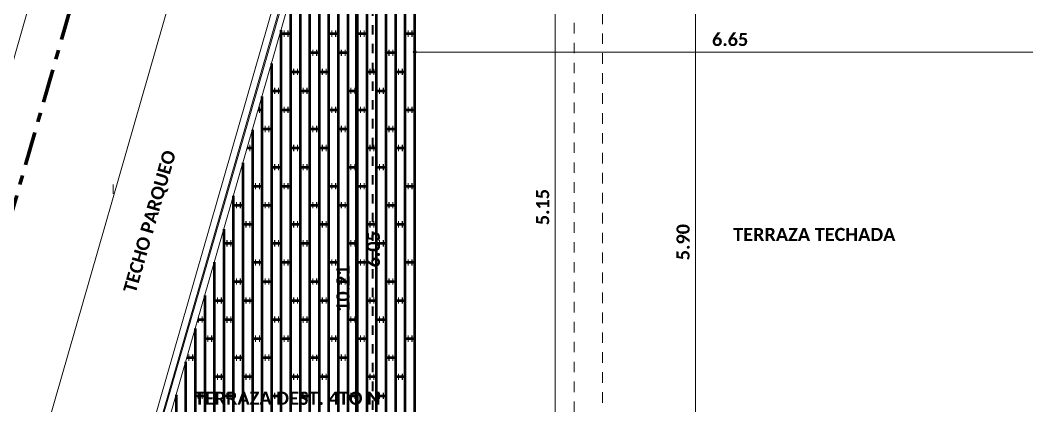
# Model space of a CAD drawing. Header units: metres. Extents: x -144 to 1000, y -717 to 29.
# Drawn here: x 496.97 to 507.7, y -566.73 to -562.62 of the extents above; entities that cross this region are included whole.
import ezdxf

# ---------------------------------------------------------------- set-up
doc = ezdxf.new("R2010")
doc.units = ezdxf.units.M
for name, pattern in [('Basculante', [0.11625, 0.075, -0.04125]), ('basculante modificado', [0.18, 0.1125, -0.0675]), ('Dash Dot 3_16_', [0.595313, 0.357187, -0.119063, 0, -0.119063])]:
    doc.linetypes.add(name, pattern=pattern)
doc.layers.get('0').update_dxf_attribs({"color": 1})
for name, color, linetype, lineweight in [('A-ANNO-DIMS', 1, 'Continuous', 9), ('A-DETL', 1, 'Continuous', 9), ('A-FLOR', 2, 'Continuous', 9), ('A-FLOR-HRAL', 1, 'Continuous', 9), ('A-FLOR-PATT', 8, 'Continuous', 50), ('A-WALL', 4, 'Continuous', 9), ('G-ANNO-TEXT', 2, 'Continuous', 9)]:
    doc.layers.add(name, color=color, linetype=linetype, lineweight=lineweight)
doc.styles.add('Calibri_B_1', font='calibrib.ttf', dxfattribs={"height": 0.135})
doc.styles.add('Calibri_B_5', font='calibrib.ttf', dxfattribs={"height": 0.66})

# ---------------------------------------------------------------- blocks, each defined once
blk = doc.blocks.new('I')
at = {"layer": 'A-ANNO-DIMS', "lineweight": 25}
h = blk.add_hatch(color=256, dxfattribs=at)
edge = h.paths.add_edge_path()
edge.add_arc((497.411, -501.296), 0.015, 0, 360)
at = {"layer": 'A-ANNO-DIMS', "color": 5, "true_color": 0x0000ff}
blk.add_line((490.734, -509.731), (497.715, -485.439), dxfattribs=at)
at = {"layer": 'A-ANNO-DIMS'}
for p, q in [((496.779, -508.97), (496.779, -498.76)), ((497.103, -500.41), (497.103, -506.46)), ((498.908, -505.56), (498.908, -500.41)), ((500.404, -500.41), (500.404, -506.308)), ((497.411, -501.296), (497.411, -500.996)), ((497.411, -501.296), (504.06, -501.296)), ((497.411, -501.296), (497.411, -501.376))]:
    blk.add_line(p, q, dxfattribs=at)
at = {"layer": 'A-ANNO-DIMS', "lineweight": 25}
blk.add_circle((497.411, -501.296), 0.015, dxfattribs=at)
at = {"layer": 'A-DETL', "color": 7, "linetype": 'Dash Dot 3_16_', "lineweight": 70}
blk.add_line((491.15, -509.85), (498.13, -485.558), dxfattribs=at)
at = {"layer": 'A-DETL', "color": 7, "linetype": 'Basculante', "lineweight": 35}
blk.add_line((496.961, -498.61), (496.961, -506.359), dxfattribs=at)
at = {"layer": 'A-DETL', "color": 7, "linetype": 'basculante modificado'}
for p, q in [((499.111, -505.56), (499.111, -498.76)), ((499.411, -498.76), (499.411, -505.56))]:
    blk.add_line(p, q, dxfattribs=at)
at = {"layer": 'A-DETL', "color": 253, "true_color": 0xb6b6b6}
blk.add_line((494.197, -502.707), (494.197, -502.807), dxfattribs=at)
blk.add_line((494.197, -502.707), (494.197, -502.807), dxfattribs=at)
at = {"layer": 'A-FLOR'}
for p, q in [((498.903, -486.467), (492.178, -509.868)), ((497.411, -500.41), (497.411, -506.46))]:
    blk.add_line(p, q, dxfattribs=at)
at = {"layer": 'A-FLOR-HRAL'}
for p, q in [((493.596, -509.056), (496.564, -498.767)), ((493.612, -509.044), (496.576, -498.77))]:
    blk.add_line(p, q, dxfattribs=at)
at = {"layer": 'A-FLOR-PATT', "color": 8, "true_color": 0x808080, "transparency": 33554559}
for p, q in [((496.492, -499.36), (496.492, -508.97)), ((496.594, -499.36), (496.594, -508.97)), ((496.696, -499.36), (496.696, -508.97)), ((496.797, -499.36), (496.797, -508.97)), ((496.899, -499.36), (496.899, -508.97)), ((497, -499.36), (497, -508.97)), ((497.102, -499.36), (497.102, -508.97)), ((497.204, -499.36), (497.204, -508.97)), ((497.305, -499.36), (497.305, -508.97)), ((497.407, -499.36), (497.407, -508.97)), ((496.391, -499.649), (496.391, -508.97)), ((496.289, -500.003), (496.289, -508.97)), ((496.188, -500.356), (496.188, -508.97)), ((496.086, -500.71), (496.086, -508.97)), ((495.984, -501.063), (495.984, -508.97)), ((495.984, -501.1), (496.086, -501.1)), ((496.014, -501.079), (496.023, -501.079)), ((496.055, -501.079), (496.063, -501.079)), ((496.492, -501.099), (496.593, -501.099)), ((496.523, -501.079), (496.531, -501.079)), ((496.563, -501.079), (496.572, -501.079)), ((496.797, -501.1), (496.899, -501.1)), ((496.827, -501.079), (496.835, -501.079)), ((496.868, -501.079), (496.876, -501.079)), ((497.305, -501.099), (497.406, -501.099)), ((497.336, -501.079), (497.344, -501.079)), ((497.376, -501.079), (497.385, -501.079)), ((496.014, -501.12), (496.023, -501.12)), ((496.055, -501.12), (496.063, -501.12)), ((496.523, -501.119), (496.531, -501.119)), ((496.563, -501.119), (496.572, -501.119)), ((496.827, -501.12), (496.835, -501.12)), ((496.868, -501.12), (496.876, -501.12)), ((497.336, -501.119), (497.344, -501.119)), ((497.376, -501.119), (497.385, -501.119)), ((496.289, -501.302), (496.39, -501.302)), ((496.32, -501.282), (496.328, -501.282)), ((496.32, -501.322), (496.328, -501.322)), ((496.36, -501.282), (496.369, -501.282)), ((496.36, -501.322), (496.369, -501.322)), ((496.594, -501.303), (496.696, -501.303)), ((496.624, -501.282), (496.632, -501.282)), ((496.624, -501.323), (496.632, -501.323)), ((496.665, -501.282), (496.673, -501.282)), ((496.665, -501.323), (496.673, -501.323)), ((497.101, -501.302), (497.203, -501.302)), ((497.132, -501.282), (497.141, -501.282)), ((497.132, -501.322), (497.141, -501.322)), ((497.173, -501.282), (497.181, -501.282)), ((497.173, -501.322), (497.181, -501.322)), ((497.407, -501.303), (497.411, -501.303)), ((495.883, -501.417), (495.883, -508.97)), ((496.085, -501.506), (496.187, -501.506)), ((496.116, -501.486), (496.125, -501.486)), ((496.116, -501.526), (496.125, -501.526)), ((496.157, -501.486), (496.165, -501.486)), ((496.157, -501.526), (496.165, -501.526)), ((496.391, -501.506), (496.492, -501.506)), ((496.421, -501.485), (496.429, -501.485)), ((496.421, -501.526), (496.429, -501.526)), ((496.461, -501.485), (496.47, -501.485)), ((496.461, -501.526), (496.47, -501.526)), ((496.898, -501.506), (497, -501.506)), ((496.929, -501.486), (496.937, -501.486)), ((496.929, -501.526), (496.937, -501.526)), ((496.97, -501.486), (496.978, -501.486)), ((496.97, -501.526), (496.978, -501.526)), ((497.204, -501.506), (497.305, -501.506)), ((497.234, -501.485), (497.242, -501.485)), ((497.234, -501.526), (497.242, -501.526)), ((497.274, -501.485), (497.283, -501.485)), ((497.274, -501.526), (497.283, -501.526)), ((495.882, -501.709), (495.984, -501.709)), ((495.913, -501.689), (495.921, -501.689)), ((495.913, -501.729), (495.921, -501.729)), ((495.954, -501.689), (495.962, -501.689)), ((495.954, -501.729), (495.962, -501.729)), ((496.188, -501.709), (496.289, -501.709)), ((496.218, -501.688), (496.226, -501.688)), ((496.218, -501.729), (496.226, -501.729)), ((496.258, -501.688), (496.267, -501.688)), ((496.258, -501.729), (496.267, -501.729)), ((496.695, -501.709), (496.797, -501.709)), ((496.726, -501.689), (496.734, -501.689)), ((496.726, -501.729), (496.734, -501.729)), ((496.767, -501.689), (496.775, -501.689)), ((496.767, -501.729), (496.775, -501.729)), ((497, -501.709), (497.102, -501.709)), ((497.03, -501.688), (497.039, -501.688)), ((497.03, -501.729), (497.039, -501.729)), ((497.071, -501.688), (497.079, -501.688)), ((497.071, -501.729), (497.079, -501.729)), ((495.781, -501.77), (495.781, -508.97)), ((495.74, -501.912), (495.781, -501.912)), ((495.751, -501.892), (495.759, -501.892)), ((495.751, -501.932), (495.759, -501.932)), ((495.984, -501.912), (496.086, -501.912)), ((496.014, -501.892), (496.023, -501.892)), ((496.014, -501.932), (496.023, -501.932)), ((496.055, -501.892), (496.063, -501.892)), ((496.055, -501.932), (496.063, -501.932)), ((496.492, -501.912), (496.593, -501.912)), ((496.523, -501.892), (496.531, -501.892)), ((496.523, -501.932), (496.531, -501.932)), ((496.563, -501.892), (496.572, -501.892)), ((496.563, -501.932), (496.572, -501.932)), ((496.797, -501.912), (496.899, -501.912)), ((496.827, -501.892), (496.835, -501.892)), ((496.827, -501.932), (496.835, -501.932)), ((496.868, -501.892), (496.876, -501.892)), ((496.868, -501.932), (496.876, -501.932)), ((497.305, -501.912), (497.406, -501.912)), ((497.336, -501.892), (497.344, -501.892)), ((497.336, -501.932), (497.344, -501.932)), ((497.376, -501.892), (497.385, -501.892)), ((497.376, -501.932), (497.385, -501.932)), ((495.68, -502.124), (495.68, -508.97)), ((495.781, -502.116), (495.883, -502.116)), ((495.811, -502.095), (495.819, -502.095)), ((495.811, -502.136), (495.819, -502.136)), ((495.852, -502.095), (495.86, -502.095)), ((495.852, -502.136), (495.86, -502.136)), ((496.289, -502.115), (496.39, -502.115)), ((496.32, -502.095), (496.328, -502.095)), ((496.32, -502.135), (496.328, -502.135)), ((496.36, -502.095), (496.369, -502.095)), ((496.36, -502.135), (496.369, -502.135)), ((496.594, -502.116), (496.696, -502.116)), ((496.624, -502.095), (496.632, -502.095)), ((496.624, -502.136), (496.632, -502.136)), ((496.665, -502.095), (496.673, -502.095)), ((496.665, -502.136), (496.673, -502.136)), ((497.101, -502.115), (497.203, -502.115)), ((497.132, -502.095), (497.141, -502.095)), ((497.132, -502.135), (497.141, -502.135)), ((497.173, -502.095), (497.181, -502.095)), ((497.173, -502.135), (497.181, -502.135)), ((497.407, -502.116), (497.411, -502.116)), ((495.624, -502.319), (495.68, -502.319)), ((495.649, -502.298), (495.657, -502.298)), ((495.649, -502.339), (495.657, -502.339)), ((496.085, -502.318), (496.187, -502.318)), ((496.116, -502.298), (496.125, -502.298)), ((496.116, -502.338), (496.125, -502.338)), ((496.157, -502.298), (496.165, -502.298)), ((496.157, -502.338), (496.165, -502.338)), ((496.391, -502.319), (496.492, -502.319)), ((496.421, -502.298), (496.429, -502.298)), ((496.421, -502.339), (496.429, -502.339)), ((496.461, -502.298), (496.47, -502.298)), ((496.461, -502.339), (496.47, -502.339)), ((496.898, -502.318), (497, -502.318)), ((496.929, -502.298), (496.937, -502.298)), ((496.929, -502.338), (496.937, -502.338)), ((496.97, -502.298), (496.978, -502.298)), ((496.97, -502.338), (496.978, -502.338)), ((497.204, -502.319), (497.305, -502.319)), ((497.234, -502.298), (497.242, -502.298)), ((497.234, -502.339), (497.242, -502.339)), ((497.274, -502.298), (497.283, -502.298)), ((497.274, -502.339), (497.283, -502.339)), ((495.578, -502.477), (495.578, -508.97)), ((495.913, -502.502), (495.921, -502.502)), ((495.954, -502.502), (495.962, -502.502)), ((496.218, -502.501), (496.226, -502.501)), ((496.258, -502.501), (496.267, -502.501)), ((496.726, -502.502), (496.734, -502.502)), ((496.767, -502.502), (496.775, -502.502)), ((497.03, -502.501), (497.039, -502.501)), ((497.071, -502.501), (497.079, -502.501)), ((495.882, -502.522), (495.984, -502.522)), ((495.913, -502.542), (495.921, -502.542)), ((495.954, -502.542), (495.962, -502.542)), ((496.188, -502.522), (496.289, -502.522)), ((496.218, -502.542), (496.226, -502.542)), ((496.258, -502.542), (496.267, -502.542)), ((496.695, -502.522), (496.797, -502.522)), ((496.726, -502.542), (496.734, -502.542)), ((496.767, -502.542), (496.775, -502.542)), ((497, -502.522), (497.102, -502.522)), ((497.03, -502.542), (497.039, -502.542)), ((497.071, -502.542), (497.079, -502.542)), ((495.71, -502.705), (495.718, -502.705)), ((495.751, -502.705), (495.759, -502.705)), ((496.014, -502.704), (496.023, -502.704)), ((496.055, -502.704), (496.063, -502.704)), ((496.523, -502.705), (496.531, -502.705)), ((496.563, -502.705), (496.572, -502.705)), ((496.827, -502.704), (496.835, -502.704)), ((496.868, -502.704), (496.876, -502.704)), ((497.336, -502.705), (497.344, -502.705)), ((497.376, -502.705), (497.385, -502.705)), ((495.679, -502.725), (495.781, -502.725)), ((495.71, -502.745), (495.718, -502.745)), ((495.751, -502.745), (495.759, -502.745)), ((495.984, -502.725), (496.086, -502.725)), ((496.014, -502.745), (496.023, -502.745)), ((496.055, -502.745), (496.063, -502.745)), ((496.492, -502.725), (496.593, -502.725)), ((496.523, -502.745), (496.531, -502.745)), ((496.563, -502.745), (496.572, -502.745)), ((496.797, -502.725), (496.899, -502.725)), ((496.827, -502.745), (496.835, -502.745)), ((496.868, -502.745), (496.876, -502.745)), ((497.305, -502.725), (497.406, -502.725)), ((497.336, -502.745), (497.344, -502.745)), ((497.376, -502.745), (497.385, -502.745)), ((495.476, -502.831), (495.476, -508.97)), ((495.476, -502.928), (495.577, -502.928)), ((495.507, -502.908), (495.515, -502.908)), ((495.547, -502.908), (495.556, -502.908)), ((495.781, -502.928), (495.883, -502.928)), ((495.811, -502.908), (495.819, -502.908)), ((495.852, -502.908), (495.86, -502.908)), ((496.289, -502.928), (496.39, -502.928)), ((496.32, -502.908), (496.328, -502.908)), ((496.36, -502.908), (496.369, -502.908)), ((496.594, -502.928), (496.696, -502.928)), ((496.624, -502.908), (496.632, -502.908)), ((496.665, -502.908), (496.673, -502.908)), ((497.101, -502.928), (497.203, -502.928)), ((497.132, -502.908), (497.141, -502.908)), ((497.173, -502.908), (497.181, -502.908)), ((497.407, -502.928), (497.411, -502.928)), ((495.507, -502.948), (495.515, -502.948)), ((495.547, -502.948), (495.556, -502.948)), ((495.811, -502.948), (495.819, -502.948)), ((495.852, -502.948), (495.86, -502.948)), ((496.32, -502.948), (496.328, -502.948)), ((496.36, -502.948), (496.369, -502.948)), ((496.624, -502.948), (496.632, -502.948)), ((496.665, -502.948), (496.673, -502.948)), ((497.132, -502.948), (497.141, -502.948)), ((497.173, -502.948), (497.181, -502.948)), ((495.578, -503.132), (495.68, -503.132)), ((495.608, -503.111), (495.616, -503.111)), ((495.649, -503.111), (495.657, -503.111)), ((496.085, -503.131), (496.187, -503.131)), ((496.116, -503.111), (496.125, -503.111)), ((496.157, -503.111), (496.165, -503.111)), ((496.391, -503.132), (496.492, -503.132)), ((496.421, -503.111), (496.429, -503.111)), ((496.461, -503.111), (496.47, -503.111)), ((496.898, -503.131), (497, -503.131)), ((496.929, -503.111), (496.937, -503.111)), ((496.97, -503.111), (496.978, -503.111)), ((497.204, -503.132), (497.305, -503.132)), ((497.234, -503.111), (497.242, -503.111)), ((497.274, -503.111), (497.283, -503.111)), ((495.375, -503.185), (495.375, -508.97)), ((495.608, -503.152), (495.616, -503.152)), ((495.649, -503.152), (495.657, -503.152)), ((496.116, -503.151), (496.125, -503.151)), ((496.157, -503.151), (496.165, -503.151)), ((496.421, -503.152), (496.429, -503.152)), ((496.461, -503.152), (496.47, -503.152)), ((496.929, -503.151), (496.937, -503.151)), ((496.97, -503.151), (496.978, -503.151)), ((497.234, -503.152), (497.242, -503.152)), ((497.274, -503.152), (497.283, -503.152)), ((495.375, -503.335), (495.476, -503.335)), ((495.405, -503.314), (495.413, -503.314)), ((495.405, -503.355), (495.413, -503.355)), ((495.445, -503.314), (495.454, -503.314)), ((495.445, -503.355), (495.454, -503.355)), ((495.882, -503.334), (495.984, -503.334)), ((495.913, -503.314), (495.921, -503.314)), ((495.913, -503.354), (495.921, -503.354)), ((495.954, -503.314), (495.962, -503.314)), ((495.954, -503.354), (495.962, -503.354)), ((496.188, -503.335), (496.289, -503.335)), ((496.218, -503.314), (496.226, -503.314)), ((496.218, -503.355), (496.226, -503.355)), ((496.258, -503.314), (496.267, -503.314)), ((496.258, -503.355), (496.267, -503.355)), ((496.695, -503.334), (496.797, -503.334)), ((496.726, -503.314), (496.734, -503.314)), ((496.726, -503.354), (496.734, -503.354)), ((496.767, -503.314), (496.775, -503.314)), ((496.767, -503.354), (496.775, -503.354)), ((497, -503.335), (497.102, -503.335)), ((497.03, -503.314), (497.039, -503.314)), ((497.03, -503.355), (497.039, -503.355)), ((497.071, -503.314), (497.079, -503.314)), ((497.071, -503.355), (497.079, -503.355)), ((495.273, -503.538), (495.273, -508.97)), ((495.679, -503.538), (495.781, -503.538)), ((495.71, -503.518), (495.718, -503.518)), ((495.71, -503.558), (495.718, -503.558)), ((495.751, -503.518), (495.759, -503.518)), ((495.751, -503.558), (495.759, -503.558)), ((495.984, -503.538), (496.086, -503.538)), ((496.014, -503.517), (496.023, -503.517)), ((496.014, -503.558), (496.023, -503.558)), ((496.055, -503.517), (496.063, -503.517)), ((496.055, -503.558), (496.063, -503.558)), ((496.492, -503.538), (496.593, -503.538)), ((496.523, -503.518), (496.531, -503.518)), ((496.523, -503.558), (496.531, -503.558)), ((496.563, -503.518), (496.572, -503.518)), ((496.563, -503.558), (496.572, -503.558)), ((496.797, -503.538), (496.899, -503.538)), ((496.827, -503.517), (496.835, -503.517)), ((496.827, -503.558), (496.835, -503.558)), ((496.868, -503.517), (496.876, -503.517)), ((496.868, -503.558), (496.876, -503.558)), ((497.305, -503.538), (497.406, -503.538)), ((497.336, -503.518), (497.344, -503.518)), ((497.336, -503.558), (497.344, -503.558)), ((497.376, -503.518), (497.385, -503.518)), ((497.376, -503.558), (497.385, -503.558)), ((495.476, -503.741), (495.577, -503.741)), ((495.507, -503.721), (495.515, -503.721)), ((495.507, -503.761), (495.515, -503.761)), ((495.547, -503.721), (495.556, -503.721)), ((495.547, -503.761), (495.556, -503.761)), ((495.781, -503.741), (495.883, -503.741)), ((495.811, -503.72), (495.819, -503.72)), ((495.811, -503.761), (495.819, -503.761)), ((495.852, -503.72), (495.86, -503.72)), ((495.852, -503.761), (495.86, -503.761)), ((496.289, -503.741), (496.39, -503.741)), ((496.32, -503.721), (496.328, -503.721)), ((496.32, -503.761), (496.328, -503.761)), ((496.36, -503.721), (496.369, -503.721)), ((496.36, -503.761), (496.369, -503.761)), ((496.594, -503.741), (496.696, -503.741)), ((496.624, -503.72), (496.632, -503.72)), ((496.624, -503.761), (496.632, -503.761)), ((496.665, -503.72), (496.673, -503.72)), ((496.665, -503.761), (496.673, -503.761)), ((497.101, -503.741), (497.203, -503.741)), ((497.132, -503.721), (497.141, -503.721)), ((497.132, -503.761), (497.141, -503.761)), ((497.173, -503.721), (497.181, -503.721)), ((497.173, -503.761), (497.181, -503.761)), ((497.407, -503.741), (497.411, -503.741)), ((495.172, -503.892), (495.172, -508.97)), ((495.273, -503.944), (495.374, -503.944)), ((495.304, -503.924), (495.312, -503.924)), ((495.304, -503.964), (495.312, -503.964)), ((495.344, -503.924), (495.353, -503.924)), ((495.344, -503.964), (495.353, -503.964)), ((495.578, -503.944), (495.68, -503.944)), ((495.608, -503.924), (495.616, -503.924)), ((495.608, -503.964), (495.616, -503.964)), ((495.649, -503.924), (495.657, -503.924)), ((495.649, -503.964), (495.657, -503.964)), ((496.085, -503.944), (496.187, -503.944)), ((496.116, -503.924), (496.125, -503.924)), ((496.116, -503.964), (496.125, -503.964)), ((496.157, -503.924), (496.165, -503.924)), ((496.157, -503.964), (496.165, -503.964)), ((496.391, -503.944), (496.492, -503.944)), ((496.421, -503.924), (496.429, -503.924)), ((496.421, -503.964), (496.429, -503.964)), ((496.461, -503.924), (496.47, -503.924)), ((496.461, -503.964), (496.47, -503.964)), ((496.898, -503.944), (497, -503.944)), ((496.929, -503.924), (496.937, -503.924)), ((496.929, -503.964), (496.937, -503.964)), ((496.97, -503.924), (496.978, -503.924)), ((496.97, -503.964), (496.978, -503.964)), ((497.204, -503.944), (497.305, -503.944)), ((497.234, -503.924), (497.242, -503.924)), ((497.234, -503.964), (497.242, -503.964)), ((497.274, -503.924), (497.283, -503.924)), ((497.274, -503.964), (497.283, -503.964)), ((495.098, -504.147), (495.171, -504.147)), ((495.1, -504.167), (495.109, -504.167)), ((495.104, -504.127), (495.109, -504.127)), ((495.141, -504.127), (495.149, -504.127)), ((495.141, -504.167), (495.149, -504.167)), ((495.375, -504.148), (495.476, -504.148)), ((495.405, -504.127), (495.413, -504.127)), ((495.405, -504.168), (495.413, -504.168)), ((495.445, -504.127), (495.454, -504.127)), ((495.445, -504.168), (495.454, -504.168)), ((495.882, -504.147), (495.984, -504.147)), ((495.913, -504.127), (495.921, -504.127)), ((495.913, -504.167), (495.921, -504.167)), ((495.954, -504.127), (495.962, -504.127)), ((495.954, -504.167), (495.962, -504.167)), ((496.188, -504.148), (496.289, -504.148)), ((496.218, -504.127), (496.226, -504.127)), ((496.218, -504.168), (496.226, -504.168)), ((496.258, -504.127), (496.267, -504.127)), ((496.258, -504.168), (496.267, -504.168)), ((496.695, -504.147), (496.797, -504.147)), ((496.726, -504.127), (496.734, -504.127)), ((496.726, -504.167), (496.734, -504.167)), ((496.767, -504.127), (496.775, -504.127)), ((496.767, -504.167), (496.775, -504.167)), ((497, -504.148), (497.102, -504.148)), ((497.03, -504.127), (497.039, -504.127)), ((497.03, -504.168), (497.039, -504.168)), ((497.071, -504.127), (497.079, -504.127)), ((497.071, -504.168), (497.079, -504.168)), ((495.07, -504.245), (495.07, -508.97)), ((495.172, -504.351), (495.273, -504.351)), ((495.202, -504.33), (495.21, -504.33)), ((495.202, -504.371), (495.21, -504.371)), ((495.242, -504.33), (495.251, -504.33)), ((495.242, -504.371), (495.251, -504.371)), ((495.679, -504.35), (495.781, -504.35)), ((495.71, -504.33), (495.718, -504.33)), ((495.71, -504.37), (495.718, -504.37)), ((495.751, -504.33), (495.759, -504.33)), ((495.751, -504.37), (495.759, -504.37)), ((495.984, -504.351), (496.086, -504.351)), ((496.014, -504.33), (496.023, -504.33)), ((496.014, -504.371), (496.023, -504.371)), ((496.055, -504.33), (496.063, -504.33)), ((496.055, -504.371), (496.063, -504.371)), ((496.492, -504.35), (496.593, -504.35)), ((496.523, -504.33), (496.531, -504.33)), ((496.523, -504.37), (496.531, -504.37)), ((496.563, -504.33), (496.572, -504.33)), ((496.563, -504.37), (496.572, -504.37)), ((496.797, -504.351), (496.899, -504.351)), ((496.827, -504.33), (496.835, -504.33)), ((496.827, -504.371), (496.835, -504.371)), ((496.868, -504.33), (496.876, -504.33)), ((496.868, -504.371), (496.876, -504.371)), ((497.305, -504.35), (497.406, -504.35)), ((497.336, -504.33), (497.344, -504.33)), ((497.336, -504.37), (497.344, -504.37)), ((497.376, -504.33), (497.385, -504.33)), ((497.376, -504.37), (497.385, -504.37)), ((494.998, -504.533), (495.007, -504.533)), ((495.039, -504.533), (495.047, -504.533)), ((495.507, -504.534), (495.515, -504.534)), ((495.547, -504.534), (495.556, -504.534)), ((495.811, -504.533), (495.819, -504.533)), ((495.852, -504.533), (495.86, -504.533)), ((496.32, -504.534), (496.328, -504.534)), ((496.36, -504.534), (496.369, -504.534)), ((496.624, -504.533), (496.632, -504.533)), ((496.665, -504.533), (496.673, -504.533)), ((497.132, -504.534), (497.141, -504.534)), ((497.173, -504.534), (497.181, -504.534)), ((494.968, -504.599), (494.968, -508.97)), ((494.981, -504.554), (495.07, -504.554)), ((494.998, -504.574), (495.007, -504.574)), ((495.039, -504.574), (495.047, -504.574)), ((495.476, -504.554), (495.577, -504.554)), ((495.507, -504.574), (495.515, -504.574)), ((495.547, -504.574), (495.556, -504.574)), ((495.781, -504.554), (495.883, -504.554)), ((495.811, -504.574), (495.819, -504.574)), ((495.852, -504.574), (495.86, -504.574)), ((496.289, -504.554), (496.39, -504.554)), ((496.32, -504.574), (496.328, -504.574)), ((496.36, -504.574), (496.369, -504.574)), ((496.594, -504.554), (496.696, -504.554)), ((496.624, -504.574), (496.632, -504.574)), ((496.665, -504.574), (496.673, -504.574)), ((497.101, -504.554), (497.203, -504.554)), ((497.132, -504.574), (497.141, -504.574)), ((497.173, -504.574), (497.181, -504.574)), ((497.407, -504.554), (497.411, -504.554)), ((495.273, -504.757), (495.374, -504.757)), ((495.304, -504.737), (495.312, -504.737)), ((495.344, -504.737), (495.353, -504.737)), ((495.578, -504.757), (495.68, -504.757)), ((495.608, -504.736), (495.616, -504.736)), ((495.649, -504.736), (495.657, -504.736)), ((496.085, -504.757), (496.187, -504.757)), ((496.116, -504.737), (496.125, -504.737)), ((496.157, -504.737), (496.165, -504.737)), ((496.391, -504.757), (496.492, -504.757)), ((496.421, -504.736), (496.429, -504.736)), ((496.461, -504.736), (496.47, -504.736)), ((496.898, -504.757), (497, -504.757)), ((496.929, -504.737), (496.937, -504.737)), ((496.97, -504.737), (496.978, -504.737)), ((497.204, -504.757), (497.305, -504.757)), ((497.234, -504.736), (497.242, -504.736)), ((497.274, -504.736), (497.283, -504.736)), ((495.304, -504.777), (495.312, -504.777)), ((495.344, -504.777), (495.353, -504.777)), ((495.608, -504.777), (495.616, -504.777)), ((495.649, -504.777), (495.657, -504.777)), ((496.116, -504.777), (496.125, -504.777)), ((496.157, -504.777), (496.165, -504.777)), ((496.421, -504.777), (496.429, -504.777)), ((496.461, -504.777), (496.47, -504.777)), ((496.929, -504.777), (496.937, -504.777)), ((496.97, -504.777), (496.978, -504.777)), ((497.234, -504.777), (497.242, -504.777)), ((497.274, -504.777), (497.283, -504.777)), ((494.867, -504.952), (494.867, -508.97)), ((495.069, -504.96), (495.171, -504.96)), ((495.1, -504.94), (495.109, -504.94)), ((495.141, -504.94), (495.149, -504.94)), ((495.375, -504.96), (495.476, -504.96)), ((495.405, -504.94), (495.413, -504.94)), ((495.445, -504.94), (495.454, -504.94)), ((495.882, -504.96), (495.984, -504.96)), ((495.913, -504.94), (495.921, -504.94)), ((495.954, -504.94), (495.962, -504.94)), ((496.188, -504.96), (496.289, -504.96)), ((496.218, -504.94), (496.226, -504.94)), ((496.258, -504.94), (496.267, -504.94)), ((496.695, -504.96), (496.797, -504.96)), ((496.726, -504.94), (496.734, -504.94)), ((496.767, -504.94), (496.775, -504.94)), ((497, -504.96), (497.102, -504.96)), ((497.03, -504.94), (497.039, -504.94)), ((497.071, -504.94), (497.079, -504.94)), ((495.1, -504.98), (495.109, -504.98)), ((495.141, -504.98), (495.149, -504.98)), ((495.405, -504.98), (495.413, -504.98)), ((495.445, -504.98), (495.454, -504.98)), ((495.913, -504.98), (495.921, -504.98)), ((495.954, -504.98), (495.962, -504.98)), ((496.218, -504.98), (496.226, -504.98)), ((496.258, -504.98), (496.267, -504.98)), ((496.726, -504.98), (496.734, -504.98)), ((496.767, -504.98), (496.775, -504.98)), ((497.03, -504.98), (497.039, -504.98)), ((497.071, -504.98), (497.079, -504.98))]:
    blk.add_line(p, q, dxfattribs=at)
at = {"layer": 'A-WALL'}
for p, q in [((493.298, -509.868), (496.49, -498.76)), ((496.474, -499.36), (493.712, -508.97))]:
    blk.add_line(p, q, dxfattribs=at)
at = {"layer": 'A-ANNO-DIMS', "insert": (500.579, -501.092), "char_height": 0.14, "width": 0.37613, "attachment_point": 1, "line_spacing_factor": 1.158048, "style": 'Calibri_B_5'}
blk.add_mtext('6.65', dxfattribs=at)
at = {"layer": 'A-ANNO-DIMS', "char_height": 0.14, "attachment_point": 1, "rotation": 90, "line_spacing_factor": 1.158048, "style": 'Calibri_B_5'}
for s, insert, width in [('5.15', (498.703, -503.142), 0.37613), ('5.90', (500.2, -503.516), 0.37613), ('6.05', (496.899, -503.592), 0.37613), ('10.21', (496.575, -504.066), 0.48314)]:
    blk.add_mtext(s, dxfattribs=dict(at, insert=insert, width=width))
at = {"layer": 'G-ANNO-TEXT', "style": 'Calibri_B_1'}
blk.add_text('TECHO PARQUEO', height=0.14, rotation=73.9779, dxfattribs=at).set_placement((494.435, -503.874))
for s, p in [('TERRAZA TECHADA', (500.804, -503.311)), ('TERRAZA DEST. 4TO N', (495.065, -505.057))]:
    blk.add_text(s, height=0.14, dxfattribs=at).set_placement(p)

msp = doc.modelspace()

# ---------------------------------------------------------------- block references
at = {"color": 3}
msp.add_blockref('I', (3.769, -61.665), dxfattribs=at)

doc.saveas('drawing.dxf')
